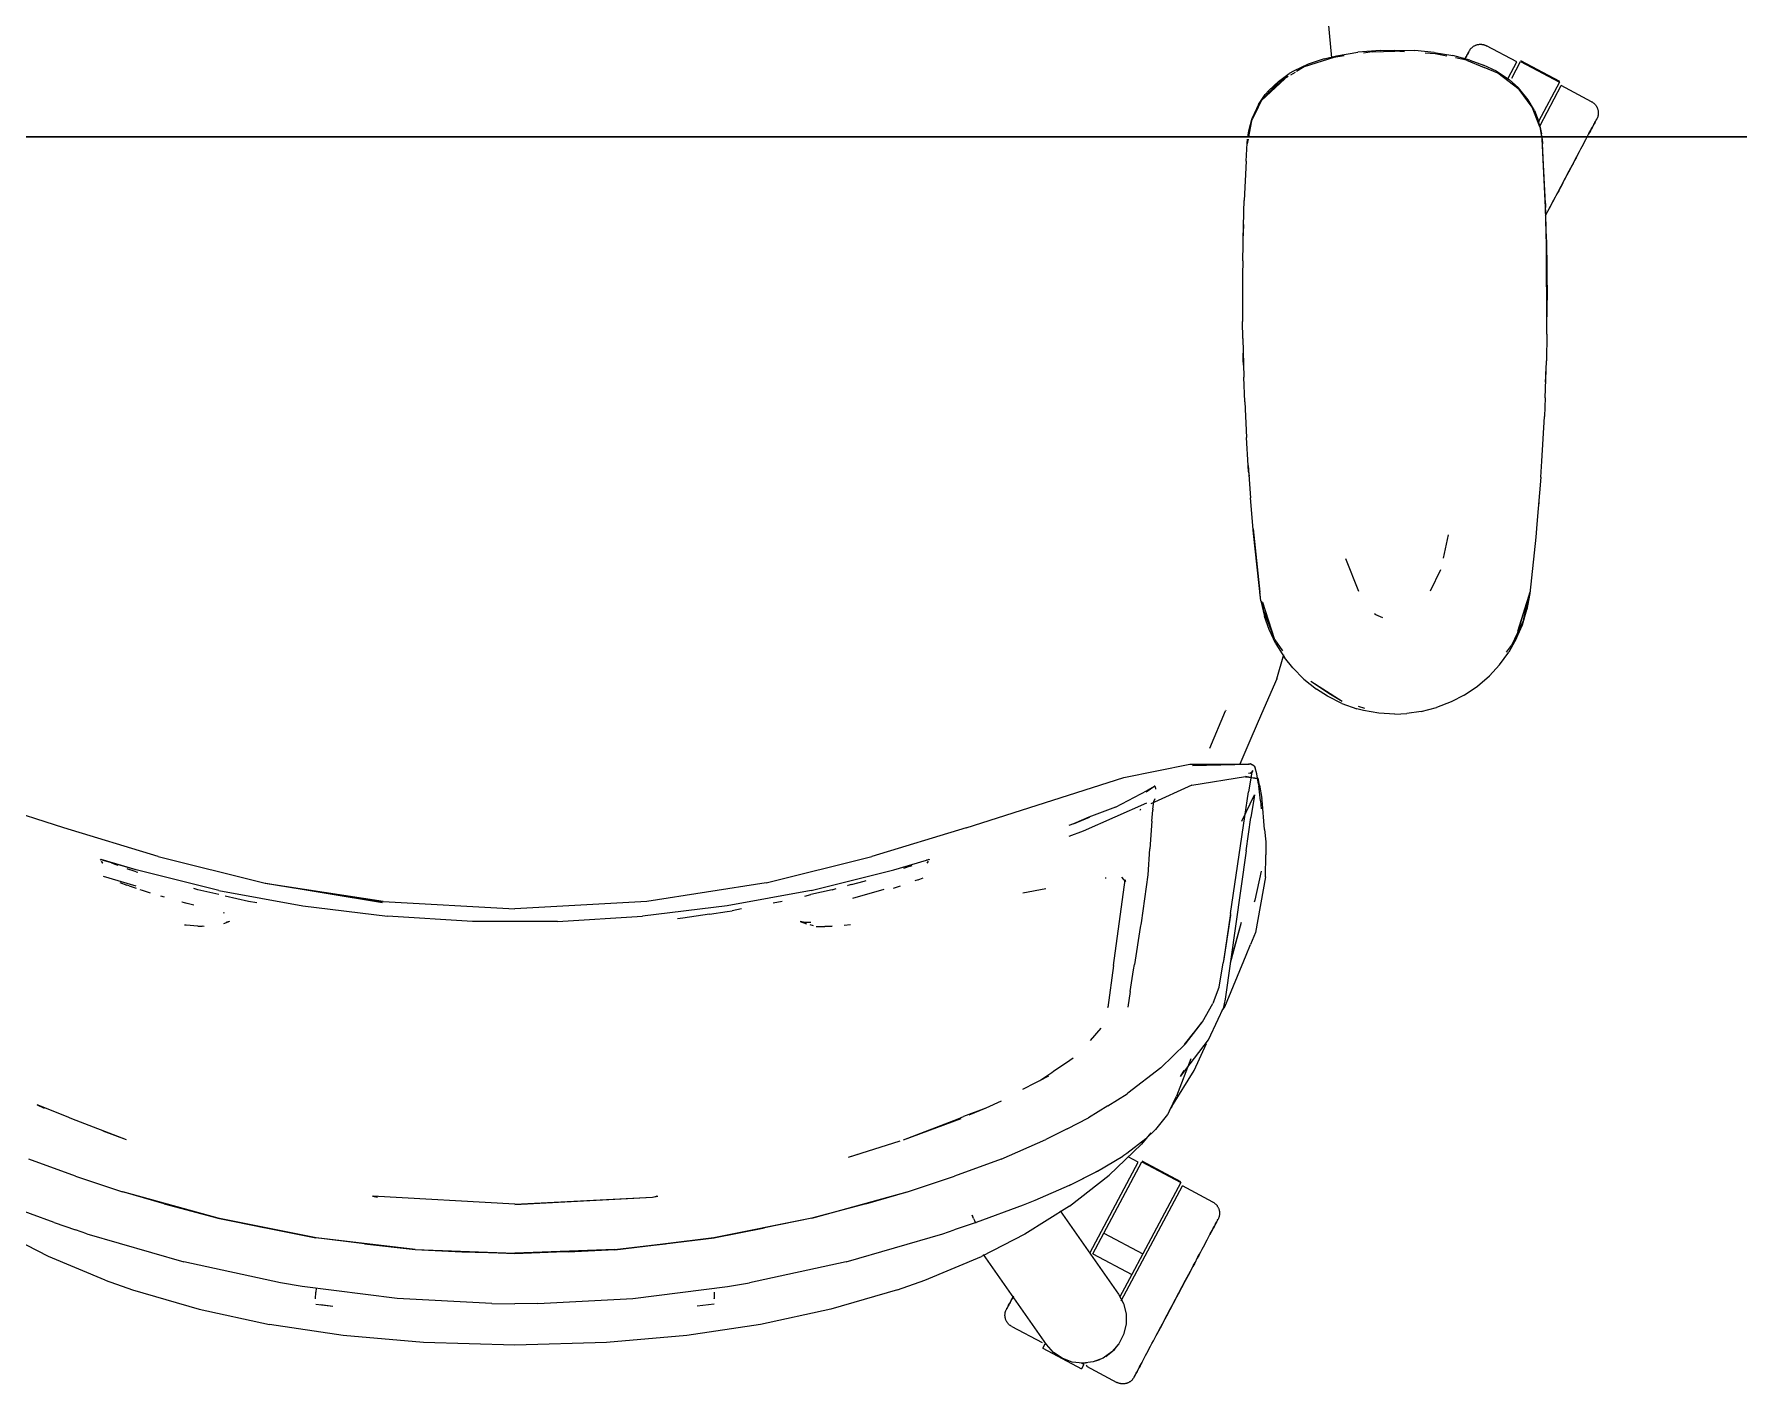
# Model space of a CAD drawing. Header units: millimetres. Extents: x 155927 to 317870, y -36033 to 97293.
# Drawn here: x 176724 to 177266, y 19791 to 20220 of the extents above; entities that cross this region are included whole.
import ezdxf

# ---------------------------------------------------------------- set-up
doc = ezdxf.new("R2010")
doc.units = ezdxf.units.MM
doc.header["$MEASUREMENT"] = 0
doc.layers.add('G-IMPT', color=8, linetype='CONTINUOUS', lineweight=9)
doc.layers.add('I-FURN', color=8, linetype='CONTINUOUS', lineweight=9)

msp = doc.modelspace()

# ---------------------------------------------------------------- linework, layer by layer
at = {"layer": 'G-IMPT'}
for p, q in [((177136.92, 20212.72), (177135.47, 20228.6)), ((177137.54, 20212.85), (177128.14, 20209.82)), ((177134.45, 20212.43), (177129.36, 20210.69)), ((177134.45, 20212.43), (177138.38, 20213.4)), ((177140.83, 20213.32), (177137.54, 20212.85)), ((177138.38, 20213.4), (177145.14, 20214.52)), ((177152.45, 20215.1), (177145.14, 20214.52)), ((177149.8, 20214.58), (177147.01, 20214.19)), ((177149.8, 20214.58), (177156.96, 20214.81)), ((177152.45, 20215.1), (177156.96, 20215.19)), ((177156.96, 20215.19), (177163.3, 20215.01)), ((177160.07, 20214.62), (177156.96, 20214.81)), ((177169.45, 20214.44), (177163.3, 20215.01)), ((177169.79, 20214.03), (177166.58, 20214.22)), ((177169.45, 20214.44), (177175.38, 20213.44)), ((177173.54, 20213.26), (177169.79, 20214.03)), ((177180.86, 20212.01), (177175.38, 20213.44)), ((177179.75, 20211.99), (177176.28, 20212.69)), ((177180.86, 20212.01), (177185.2, 20210.43)), ((177123, 20206.75), (177119.84, 20204.86)), ((177119.9, 20205.23), (177123.35, 20207.68)), ((177124.73, 20208.48), (177123.35, 20207.68)), ((177125.22, 20208.08), (177123.78, 20207.22)), ((177129.36, 20210.69), (177124.73, 20208.48)), ((177128.14, 20209.82), (177125.69, 20208.36)), ((177179.75, 20211.99), (177185.37, 20209.66)), ((177189.27, 20208.44), (177185.2, 20210.43)), ((177189.77, 20207.82), (177185.37, 20209.66)), ((177189.27, 20208.44), (177193.32, 20205.79)), ((177196.55, 20202.6), (177189.77, 20207.82)), ((177121.93, 20206.06), (177114.54, 20199.15)), ((177119.84, 20204.86), (177114.54, 20199.15)), ((177114.54, 20199.15), (177116.77, 20201.56)), ((177116.85, 20202.37), (177115.72, 20201.04)), ((177120.31, 20204.64), (177116.77, 20201.56)), ((177116.85, 20202.37), (177119.9, 20205.23)), ((177121.93, 20206.06), (177120.46, 20204.78)), ((177193.32, 20205.79), (177196.36, 20203.12)), ((177199.43, 20199.38), (177196.36, 20203.12)), ((177200.72, 20196.98), (177196.55, 20202.6)), ((177113.43, 20196.92), (177111.33, 20192.66)), ((177113.52, 20197.82), (177111.53, 20193.5)), ((177113.43, 20196.92), (177114.54, 20199.15)), ((177113.52, 20197.82), (177115.72, 20201.04)), ((177201.39, 20195.95), (177199.43, 20199.38)), ((177203.13, 20190.78), (177200.72, 20196.98)), ((177201.39, 20195.95), (177202.79, 20192.3)), ((177111.33, 20192.66), (177110.39, 20187.61)), ((177110.46, 20189.54), (177111.53, 20193.5)), ((177203.15, 20190.96), (177202.79, 20192.3)), ((177203.13, 20190.78), (177203.61, 20187.61)), ((177203.15, 20190.96), (177203.6, 20188.56)), ((177109.68, 20179.87), (177109.96, 20185.54)), ((177110.24, 20186.79), (177109.96, 20185.31)), ((177109.96, 20185.54), (177110.12, 20186.79)), ((177110.22, 20187.61), (177110.46, 20189.54)), ((177203.85, 20186.92), (177203.6, 20188.56)), ((177204.9, 20166.34), (177203.85, 20186.92)), ((177204.94, 20165.13), (177203.85, 20186.92)), ((177203.85, 20186.92), (177203.96, 20185.31)), ((177204.94, 20165.13), (177203.96, 20185.31)), ((177109.68, 20179.87), (177109.06, 20167.31)), ((177108.56, 20148.1), (177108.94, 20163.77)), ((177108.94, 20163.77), (177109.06, 20167.31)), ((177205.4, 20144.95), (177204.9, 20166.34)), ((177205.24, 20154.78), (177204.9, 20166.34)), ((177204.9, 20166.34), (177204.94, 20165.13)), ((177205.4, 20144.95), (177204.94, 20165.13)), ((177108.85, 20159.72), (177108.74, 20157.04)), ((177108.74, 20154.82), (177108.74, 20157.04)), ((177205.36, 20124.76), (177205.24, 20154.78)), ((177205.4, 20144.95), (177205.24, 20154.78)), ((177205.24, 20154.78), (177205.44, 20135.56)), ((177108.56, 20148.1), (177108.51, 20143.59)), ((177205.38, 20146.98), (177205.3, 20149.19)), ((177205.36, 20144.95), (177205.38, 20146.98)), ((177108.51, 20143.59), (177108.52, 20128.87)), ((177205.36, 20124.76), (177205.4, 20144.95)), ((177205.36, 20124.76), (177205.44, 20135.56)), ((177108.59, 20123.4), (177108.52, 20128.87)), ((177108.59, 20123.4), (177108.88, 20111.09)), ((177205.36, 20124.76), (177205.19, 20116.34)), ((177108.72, 20116.62), (177108.73, 20118.7)), ((177108.8, 20114.97), (177108.72, 20116.62)), ((177204.8, 20104.58), (177205.19, 20116.34)), ((177109.18, 20103.22), (177108.88, 20111.09)), ((177204.94, 20109.47), (177205.05, 20111.4)), ((177205.05, 20111.4), (177205.07, 20112.9)), ((177204.8, 20104.58), (177204.55, 20098.56)), ((177109.18, 20103.22), (177109.72, 20091.91)), ((177203.74, 20084.42), (177204.55, 20098.56)), ((177110.28, 20083.04), (177109.72, 20091.91)), ((177110.28, 20083.04), (177111.01, 20072.75)), ((177110.41, 20081), (177110.32, 20082.9)), ((177203.41, 20079.33), (177203.74, 20084.42)), ((177110.41, 20081), (177110.55, 20079.58)), ((177203.41, 20079.33), (177202.16, 20064.28)), ((177111.99, 20061.35), (177111.01, 20072.75)), ((177202.76, 20071.15), (177202.59, 20069.47)), ((177114.34, 20039.92), (177111.89, 20062.87)), ((177111.89, 20062.87), (177114.01, 20042.73)), ((177114.34, 20039.92), (177111.99, 20061.35)), ((177173.94, 20060.94), (177172.37, 20053.5)), ((177201.82, 20060.15), (177199.91, 20042.22)), ((177202.16, 20064.28), (177201.82, 20060.15)), ((177141.24, 20053.44), (177145.39, 20043.01)), ((177168.34, 20043.1), (177171.61, 20049.89)), ((177114.34, 20039.92), (177114.01, 20042.73)), ((177114.34, 20039.92), (177115.5, 20034.95)), ((177114.56, 20039.84), (177115.14, 20036.79)), ((177118.74, 20027.56), (177114.93, 20039.42)), ((177117.84, 20030.27), (177114.93, 20039.42)), ((177199.91, 20042.73), (177196.08, 20030.27)), ((177196.08, 20030.27), (177199, 20039.42)), ((177197.87, 20033.76), (177199.78, 20042.17)), ((177199.91, 20042.73), (177199, 20039.42)), ((177199.91, 20042.22), (177199.02, 20037.18)), ((177115.14, 20036.79), (177118.34, 20028.6)), ((177116.95, 20030.82), (177115.5, 20034.95)), ((177150.91, 20035.49), (177150.46, 20035.78)), ((177153.14, 20034.47), (177150.91, 20035.49)), ((177197.87, 20033.76), (177194.13, 20025.7)), ((177197.55, 20032.31), (177199.02, 20037.18)), ((177119.14, 20026.24), (177116.95, 20030.82)), ((177118.74, 20027.56), (177117.84, 20030.27)), ((177118.74, 20027.56), (177121.17, 20023.99)), ((177195.74, 20028.08), (177193.23, 20023.63)), ((177195.74, 20028.08), (177197.55, 20032.31)), ((177119.14, 20026.24), (177121.87, 20021.92)), ((177119.43, 20015.08), (177121.68, 20022.9)), ((177190.23, 20019.55), (177193.23, 20023.63)), ((177192.54, 20023.59), (177194.13, 20025.7)), ((177124.49, 20018.61), (177121.87, 20021.92)), ((177128.04, 20015), (177124.49, 20018.61)), ((177190.23, 20019.55), (177187.07, 20016.11)), ((177119.43, 20015.08), (177114.57, 20003.96)), ((177128.04, 20015), (177132.01, 20011.81)), ((177140.17, 20007.95), (177130.22, 20014.28)), ((177136.49, 20010.11), (177130.22, 20014.28)), ((177135.56, 20009.55), (177132.01, 20011.81)), ((177179.06, 20009.96), (177183.23, 20012.79)), ((177183.23, 20012.79), (177187.07, 20016.11)), ((177140.07, 20007.31), (177135.56, 20009.55)), ((177140.17, 20007.95), (177136.49, 20010.11)), ((177140.07, 20007.31), (177144.84, 20005.6)), ((177145.28, 20006.4), (177147.31, 20005.78)), ((177165.32, 20004.68), (177170.19, 20005.94)), ((177174.9, 20007.77), (177170.19, 20005.94)), ((177179.06, 20009.96), (177174.9, 20007.77)), ((177098.12, 19993.06), (177103.04, 20004.92)), ((177103.14, 20005.18), (177103.04, 20004.92)), ((177114.57, 20003.96), (177111.15, 19996.12)), ((177146.97, 20005.03), (177144.84, 20005.6)), ((177151.92, 20004.15), (177146.97, 20005.03)), ((177156.96, 20003.86), (177151.92, 20004.15)), ((177156.96, 20003.86), (177160.81, 20004.03)), ((177165.32, 20004.68), (177160.81, 20004.03)), ((177111.15, 19996.12), (177107.58, 19987.95)), ((177070.73, 19983.72), (177091.68, 19987.92)), ((177091.68, 19987.92), (177110.55, 19987.96)), ((177092.57, 19987.48), (177111.02, 19988.06)), ((177092.57, 19987.48), (177110.55, 19987.96)), ((177111.13, 19988.09), (177110.27, 19987.9)), ((177110.27, 19987.9), (177110.38, 19987.92)), ((177110.55, 19987.96), (177110.38, 19987.92)), ((177111.48, 19985.46), (177110.38, 19979.19)), ((177110.94, 19985.11), (177110.44, 19985.03)), ((177111.02, 19988.06), (177110.55, 19987.96)), ((177110.94, 19985.11), (177111.48, 19985.43)), ((177111.13, 19988.09), (177111.71, 19987.7)), ((177111.31, 19984.84), (177111.87, 19985.93)), ((177111.31, 19984.84), (177111.48, 19985.46)), ((177111.48, 19985.43), (177111.87, 19985.93)), ((177112.2, 19987.32), (177111.71, 19987.7)), ((177112.2, 19987.32), (177112.52, 19986.78)), ((177113.07, 19984.92), (177112.52, 19986.78)), ((177113.61, 19981.64), (177113.07, 19984.92)), ((176733.37, 19967.73), (176683.13, 19983.72)), ((177020.49, 19967.73), (177070.73, 19983.72)), ((177068.01, 19974.3), (177078.12, 19979.58)), ((177080.58, 19980.93), (177077.87, 19979.09)), ((177080.58, 19980.93), (177078.12, 19979.58)), ((177092.38, 19981.29), (177079.26, 19975.32)), ((177080.58, 19980.93), (177080.41, 19980.96)), ((177080.71, 19980.9), (177080.58, 19980.93)), ((177080.85, 19980.21), (177080.71, 19980.9)), ((177080.87, 19980.05), (177080.85, 19980.21)), ((177092.38, 19981.29), (177109.43, 19984)), ((177109.26, 19971.34), (177110.38, 19979.19)), ((177113.01, 19983.32), (177109.43, 19984)), ((177113.01, 19983.32), (177109.47, 19983.94)), ((177109.47, 19983.94), (177113.42, 19983.55)), ((177113.87, 19981.23), (177113.42, 19983.55)), ((177113.61, 19981.64), (177113.68, 19981.03)), ((177114.2, 19976.34), (177113.68, 19981.03)), ((177113.87, 19981.23), (177114.68, 19976.98)), ((177057.91, 19966.75), (177078.06, 19975.67)), ((177068.01, 19974.3), (177059.54, 19971.04)), ((177075.89, 19973.29), (177076.17, 19973.73)), ((177079.66, 19969.87), (177079.92, 19973.28)), ((177079.96, 19973.65), (177079.92, 19973.28)), ((177079.96, 19973.65), (177080.24, 19976.11)), ((177080.24, 19976.11), (177080.27, 19976.17)), ((177080.54, 19976.95), (177080.27, 19976.17)), ((177108.28, 19969.79), (177112.28, 19978.22)), ((177112.14, 19977.35), (177111.31, 19972.33)), ((177112.28, 19978.22), (177112.14, 19977.35)), ((177114.2, 19976.34), (177114.41, 19973.75)), ((177114.72, 19976.51), (177114.68, 19976.98)), ((177115.52, 19967.19), (177114.72, 19976.51)), ((177054.64, 19969.02), (177053.23, 19968.47)), ((177054.64, 19969.02), (177059.75, 19971.05)), ((177059.54, 19971.04), (177054.64, 19969.02)), ((177059.75, 19971.05), (177056.21, 19969.65)), ((177079.66, 19969.87), (177079.03, 19961.03)), ((177104.71, 19940.46), (177109.26, 19971.34)), ((177109.65, 19960.37), (177111.09, 19971.03)), ((177111.31, 19972.33), (177111.09, 19971.03)), ((176763.34, 19958.55), (176733.37, 19967.73)), ((177020.49, 19967.73), (176990.51, 19958.55)), ((177053.32, 19965), (177057.91, 19966.75)), ((177115.52, 19967.19), (177115.86, 19963.23)), ((177115.86, 19963.23), (177115.86, 19959.06)), ((176745.17, 19957.59), (176744.93, 19957.46)), ((176756.39, 19954.32), (176745.17, 19957.59)), ((176745.71, 19956.5), (176745.32, 19957.11)), ((176756.39, 19954.32), (176745.57, 19957.44)), ((176745.86, 19957.38), (176745.57, 19957.44)), ((176756.39, 19954.32), (176745.86, 19957.38)), ((176763.34, 19958.55), (176797.03, 19950.24)), ((176956.83, 19950.24), (176990.51, 19958.55)), ((176997.46, 19954.32), (177007.89, 19957.39)), ((177008.16, 19957.46), (177007.89, 19957.39)), ((177008.15, 19956.5), (177008.53, 19957.11)), ((177008.46, 19957.53), (177008.16, 19957.46)), ((177008.68, 19957.59), (177008.46, 19957.53)), ((177008.92, 19957.5), (177008.68, 19957.59)), ((177078.41, 19952.78), (177079.03, 19961.03)), ((177109.65, 19960.37), (177102.98, 19913.15)), ((177115.84, 19952.09), (177115.86, 19959.06)), ((176745.71, 19956.5), (176745.56, 19956.71)), ((176756.4, 19949.13), (176745.97, 19952.16)), ((176749.64, 19956.05), (176748.57, 19956.45)), ((176750.61, 19955.7), (176749.64, 19956.05)), ((176753.36, 19954.71), (176754.17, 19954.43)), ((176756.39, 19953.69), (176754.17, 19954.43)), ((176782.71, 19947.77), (176756.39, 19954.32)), ((176756.39, 19953.69), (176756.85, 19953.54)), ((176971.15, 19947.77), (176997.46, 19954.32)), ((177002.66, 19955.48), (177000.56, 19954.74)), ((177002.66, 19955.48), (177003.32, 19955.72)), ((177005.22, 19951.19), (177006.87, 19951.81)), ((177008.15, 19956.5), (177008.29, 19956.71)), ((177065.07, 19951.69), (177064.73, 19951.65)), ((177070.02, 19952.04), (177071.26, 19950.48)), ((177078.4, 19952.7), (177076.19, 19937.49)), ((177078.4, 19952.7), (177078.41, 19952.78)), ((177114.43, 19953.96), (177112.38, 19944.65)), ((177115.84, 19952.09), (177112.6, 19934.4)), ((176751.21, 19950.25), (176753.38, 19949.49)), ((176754.09, 19949.24), (176753.38, 19949.49)), ((176754.09, 19949.24), (176756.4, 19948.47)), ((176757.53, 19948.09), (176758.31, 19947.84)), ((176758.31, 19947.84), (176760.81, 19947.05)), ((176775.97, 19948.01), (176774.69, 19948.35)), ((176782.72, 19946.45), (176775.97, 19948.01)), ((176782.71, 19947.77), (176809.38, 19942.84)), ((176797.03, 19950.24), (176834.77, 19943.98)), ((176834.94, 19944.24), (176797.4, 19949.97)), ((176834.77, 19943.98), (176797.4, 19949.97)), ((176956.83, 19950.24), (176918.91, 19944.24)), ((176971.15, 19947.77), (176944.48, 19942.84)), ((176969.15, 19946), (176971.13, 19946.45)), ((176977.88, 19948.01), (176971.13, 19946.45)), ((176977.88, 19948.01), (176979.18, 19948.34)), ((176982.9, 19949.31), (176982.72, 19949.26)), ((176984.04, 19949.62), (176982.9, 19949.31)), ((176984.04, 19949.62), (176988.04, 19950.74)), ((176994.36, 19948.04), (176984.36, 19945.24)), ((176988.04, 19950.74), (176988.72, 19950.95)), ((176997.45, 19948.48), (176999.67, 19949.21)), ((177005.22, 19951.19), (177004.2, 19950.82)), ((177038.6, 19947.01), (177045.85, 19948.42)), ((177067.4, 19923.86), (177071.14, 19951.19)), ((177071.14, 19951.19), (177071.18, 19950.93)), ((177071.23, 19950.69), (177071.18, 19950.93)), ((176764.1, 19946.06), (176765.22, 19945.73)), ((176770.89, 19944.15), (176774.75, 19943.16)), ((176770.89, 19944.15), (176772.42, 19943.76)), ((176792.12, 19944.29), (176784.7, 19946)), ((176794.75, 19943.82), (176792.12, 19944.29)), ((176809.38, 19942.84), (176836.3, 19939.54)), ((176834.94, 19944.24), (176876.93, 19941.88)), ((176918.91, 19944.24), (176876.93, 19941.88)), ((176944.48, 19942.84), (176917.56, 19939.54)), ((176938.85, 19940.22), (176944.47, 19941.07)), ((176944.47, 19941.07), (176946.1, 19941.32)), ((176949, 19941.87), (176946.1, 19941.32)), ((176959.11, 19943.8), (176961.92, 19944.34)), ((177112.38, 19944.65), (177112.23, 19944.07)), ((176772.24, 19936.73), (176771.76, 19936.76)), ((176775.95, 19936.46), (176772.24, 19936.73)), ((176775.95, 19936.46), (176777.32, 19936.36)), ((176778.02, 19936.35), (176777.32, 19936.36)), ((176784.51, 19940.56), (176784.1, 19940.69)), ((176786.11, 19937.89), (176784.17, 19937.2)), ((176786.11, 19937.89), (176785.07, 19937.67)), ((176863.37, 19937.89), (176836.3, 19939.54)), ((176890.49, 19937.89), (176863.37, 19937.89)), ((176890.49, 19937.89), (176917.56, 19939.54)), ((176930.32, 19938.93), (176928.67, 19938.74)), ((176938.85, 19940.22), (176930.32, 19938.93)), ((176968.79, 19937.67), (176967.74, 19937.89)), ((176967.74, 19937.89), (176969.69, 19937.2)), ((176968.79, 19937.67), (176971.09, 19937.64)), ((176970.8, 19936.89), (176971.84, 19936.6)), ((176970.95, 19937.63), (176971.09, 19937.64)), ((176972.8, 19936.35), (176977.85, 19936.44)), ((176972.8, 19936.35), (176975.58, 19936.35)), ((176977.85, 19936.44), (176975.58, 19936.35)), ((176981.65, 19936.75), (176983.74, 19936.96)), ((177075.95, 19935.94), (177074.08, 19924.16)), ((177076.19, 19937.49), (177075.95, 19935.94)), ((177104.61, 19939.86), (177102.32, 19924.69)), ((177104.71, 19940.46), (177102.38, 19925.27)), ((177104.61, 19939.86), (177102.38, 19925.27)), ((177108.1, 19937.58), (177104.6, 19924.63)), ((177108.1, 19937.58), (177104.75, 19925.69)), ((177109.61, 19927.17), (177111, 19930.54)), ((177112.6, 19934.4), (177111, 19930.54)), ((177101.02, 19917.02), (177102.32, 19924.69)), ((177102.82, 19910.72), (177109.61, 19927.17)), ((177067.4, 19923.86), (177065.62, 19910.5)), ((177072.76, 19915.67), (177073.82, 19922.5)), ((177073.82, 19922.5), (177074.08, 19924.16)), ((177072.76, 19915.67), (177072.01, 19910.59)), ((177099.26, 19912.23), (177101.02, 19917.02)), ((177065.62, 19910.5), (177065.77, 19910.97)), ((177095.76, 19905.98), (177099.05, 19911.81)), ((177099.26, 19912.23), (177099.05, 19911.81)), ((177100.76, 19906.8), (177102.33, 19910.16)), ((177102.05, 19909.55), (177102.82, 19910.72)), ((177102.98, 19913.15), (177102.33, 19910.16)), ((177060.12, 19900), (177063.46, 19903.91)), ((177095.43, 19905.75), (177090.04, 19898.8)), ((177090.34, 19899.01), (177095.76, 19905.98)), ((177095.43, 19905.75), (177092.84, 19902.37)), ((177097.7, 19900.22), (177100.76, 19906.8)), ((177090.34, 19899.01), (177082.44, 19891.28)), ((177088.78, 19888.57), (177097.7, 19900.22)), ((177090.04, 19898.8), (177092.84, 19902.37)), ((177093.08, 19890.46), (177097.06, 19899.09)), ((177048.36, 19890.23), (177053.49, 19893.73)), ((177053.49, 19893.73), (177054.59, 19894.48)), ((177092.02, 19894.23), (177087.51, 19882.32)), ((177038.59, 19884.55), (177046.79, 19888.79)), ((177044.02, 19887.28), (177047.78, 19889.84)), ((177044.02, 19887.28), (177046.79, 19888.79)), ((177047.78, 19889.84), (177048.36, 19890.23)), ((177082.44, 19891.28), (177072.01, 19883.25)), ((177085.95, 19879.01), (177093.08, 19890.46)), ((177088.78, 19888.57), (177089.9, 19890.52)), ((177065.65, 19879.2), (177071.75, 19883.09)), ((177072.01, 19883.25), (177071.75, 19883.09)), ((177086.43, 19880.09), (177087.51, 19882.32)), ((176734.14, 19875.81), (176724.81, 19879.53)), ((176724.81, 19879.53), (176727.05, 19878.53)), ((176735.86, 19875.14), (176734.14, 19875.81)), ((177017.99, 19875.14), (177019.72, 19875.81)), ((177026.8, 19878.53), (177019.72, 19875.81)), ((177026.8, 19878.53), (177021.35, 19876.22)), ((177031.65, 19880.73), (177026.8, 19878.53)), ((177065.65, 19879.2), (177059.42, 19875.44)), ((177084.65, 19876.52), (177080.78, 19871.66)), ((177085.26, 19877.66), (177084.65, 19876.52)), ((177085.26, 19877.66), (177086.43, 19880.09)), ((177085.95, 19879.01), (177085.45, 19878.25)), ((176753.31, 19868.43), (176735.86, 19875.14)), ((176753.31, 19868.43), (176745.88, 19871.15)), ((177000.54, 19868.43), (177018.95, 19875.25)), ((177000.54, 19868.43), (177017.99, 19875.14)), ((177052.63, 19871.87), (177045.9, 19868.48)), ((177052.63, 19871.87), (177059.42, 19875.44)), ((177079.26, 19870.67), (177076.34, 19867.09)), ((177077.76, 19868.76), (177080.78, 19871.66)), ((176983.07, 19862.9), (176999.56, 19868.15)), ((177031.68, 19862.3), (177045.9, 19868.48)), ((177076.34, 19867.09), (177066.05, 19857.13)), ((177077.76, 19868.76), (177071.63, 19864.05)), ((176737.05, 19856.84), (176722.18, 19862.3)), ((176983.07, 19862.9), (176986.51, 19863.98)), ((177031.68, 19862.3), (177016.8, 19856.84)), ((177062.34, 19858.45), (177070.34, 19863.18)), ((177071.63, 19864.05), (177070.34, 19863.18)), ((176737.05, 19856.84), (176751.97, 19851.83)), ((177001.88, 19851.83), (177016.8, 19856.84)), ((177053.29, 19853.92), (177042.33, 19849.15)), ((177053.29, 19853.92), (177062.34, 19858.45)), ((177053.29, 19853.92), (177061.74, 19858.14)), ((177053.73, 19854.14), (177053.29, 19853.92)), ((177053.44, 19847.33), (177066.05, 19857.13)), ((177053.73, 19854.14), (177062.34, 19858.45)), ((177062.34, 19858.45), (177061.74, 19858.14)), ((176782.47, 19843.45), (176751.97, 19851.83)), ((176765.22, 19848.1), (176752.06, 19851.88)), ((176782.47, 19843.45), (176752.06, 19851.88)), ((176876.93, 19847.95), (176831.59, 19850.45)), ((176831.59, 19850.45), (176833.2, 19850.22)), ((176831.65, 19850.49), (176831.89, 19850.45)), ((176833.2, 19850.22), (176831.89, 19850.45)), ((176876.93, 19847.89), (176920.65, 19850.22)), ((176876.93, 19847.95), (176920.65, 19850.22)), ((176920.65, 19850.22), (176922.43, 19850.48)), ((176920.65, 19850.22), (176921.96, 19850.45)), ((176922.2, 19850.49), (176921.96, 19850.45)), ((176971.38, 19843.45), (177001.79, 19851.88)), ((176971.38, 19843.45), (177001.88, 19851.83)), ((176988.63, 19848.1), (177001.79, 19851.88)), ((177042.33, 19849.15), (177038.65, 19847.67)), ((176730.28, 19842.07), (176715.2, 19847.67)), ((176765.22, 19848.1), (176782.47, 19843.45)), ((176813.6, 19837.28), (176782.35, 19843.49)), ((176782.35, 19843.49), (176813.52, 19837.28)), ((176782.47, 19843.45), (176797.49, 19840.37)), ((176971.38, 19843.45), (176940.26, 19837.28)), ((176971.38, 19843.45), (176940.34, 19837.28)), ((176971.38, 19843.45), (176956.36, 19840.37)), ((176988.63, 19848.1), (176971.38, 19843.45)), ((177022.9, 19843.37), (177022.48, 19844.42)), ((177022.48, 19844.42), (177022.7, 19843.83)), ((177022.9, 19843.37), (177022.7, 19843.83)), ((177022.9, 19843.37), (177023.18, 19842.72)), ((177022.9, 19843.37), (177023.29, 19842.54)), ((177038.65, 19847.67), (177023.69, 19842.1)), ((177053.44, 19847.33), (177039.15, 19838.35)), ((176728.48, 19831.26), (176714.7, 19838.35)), ((176730.28, 19842.07), (176737.1, 19839.73)), ((176740.7, 19838.54), (176737.1, 19839.73)), ((176740.7, 19838.54), (176771.53, 19829.59)), ((176813.6, 19837.28), (176797.49, 19840.37)), ((176940.26, 19837.28), (176956.36, 19840.37)), ((176982.32, 19829.59), (177013.15, 19838.54)), ((177013.15, 19838.54), (177016.76, 19839.73)), ((177023.69, 19842.14), (177016.76, 19839.73)), ((177023.18, 19842.72), (177023.29, 19842.54)), ((177023.56, 19842.13), (177023.29, 19842.54)), ((177023.29, 19842.54), (177023.51, 19842.15)), ((177023.56, 19842.13), (177023.51, 19842.15)), ((177023.56, 19842.13), (177023.69, 19842.14)), ((177023.69, 19842.1), (177023.56, 19842.13)), ((177039.15, 19838.35), (177025.37, 19831.26)), ((176845.11, 19833.45), (176813.52, 19837.28)), ((176829.07, 19835.33), (176813.6, 19837.28)), ((176845.15, 19833.49), (176813.6, 19837.28)), ((176829.07, 19835.33), (176845.15, 19833.49)), ((176876.93, 19832.12), (176845.11, 19833.45)), ((176845.15, 19833.49), (176860.04, 19832.82)), ((176845.15, 19833.49), (176876.93, 19832.35)), ((176860.04, 19832.82), (176876.93, 19832.35)), ((176908.7, 19833.49), (176876.93, 19832.35)), ((176908.74, 19833.45), (176876.93, 19832.12)), ((176893.81, 19832.82), (176876.93, 19832.35)), ((176893.81, 19832.82), (176908.7, 19833.49)), ((176908.7, 19833.49), (176940.26, 19837.28)), ((176908.7, 19833.49), (176924.78, 19835.33)), ((176908.74, 19833.45), (176940.34, 19837.28)), ((176940.26, 19837.28), (176924.78, 19835.33)), ((176746.45, 19823.74), (176728.48, 19831.26)), ((176802.32, 19822.93), (176771.53, 19829.59)), ((176982.32, 19829.59), (176951.53, 19822.93)), ((177007.4, 19823.74), (177025.37, 19831.26)), ((176746.45, 19823.74), (176755.19, 19820.67)), ((176809.24, 19821.74), (176802.32, 19822.93)), ((176839.41, 19817.93), (176809.24, 19821.74)), ((176914.44, 19817.93), (176944.61, 19821.74)), ((176944.61, 19821.74), (176951.53, 19822.93)), ((176998.66, 19820.67), (177007.4, 19823.74)), ((176755.19, 19820.67), (176776.43, 19814.5)), ((176813.48, 19817.85), (176813.56, 19819.95)), ((176813.48, 19817.85), (176813.48, 19817.96)), ((176813.51, 19816.09), (176818.93, 19815.44)), ((176813.6, 19821.19), (176813.56, 19819.95)), ((176815.16, 19816.01), (176818.93, 19815.44)), ((176869.61, 19816.31), (176839.41, 19817.93)), ((176869.61, 19816.31), (176876.93, 19816.22)), ((176884.24, 19816.31), (176876.93, 19816.22)), ((176884.24, 19816.31), (176914.44, 19817.93)), ((176940.34, 19816.09), (176934.93, 19815.44)), ((176940.3, 19819.95), (176940.37, 19817.85)), ((176940.37, 19817.85), (176940.37, 19817.96)), ((176998.66, 19820.67), (176977.42, 19814.5)), ((176776.43, 19814.5), (176798.8, 19809.68)), ((176977.42, 19814.5), (176955.06, 19809.68)), ((176822.21, 19806.19), (176798.8, 19809.68)), ((176847.79, 19803.93), (176822.21, 19806.19)), ((176931.64, 19806.19), (176906.07, 19803.93)), ((176955.06, 19809.68), (176931.64, 19806.19)), ((176876.93, 19803.08), (176847.79, 19803.93)), ((176906.07, 19803.93), (176876.93, 19803.08))]:
    msp.add_line(p, q, dxfattribs=at)
at = {"layer": 'I-FURN'}
for p, q in [((177179.25, 20212.26), (177179.47, 20212.69)), ((177179.59, 20212.91), (177179.37, 20212.5)), ((177179.47, 20212.69), (177179.68, 20213.08)), ((177179.79, 20213.28), (177179.59, 20212.91)), ((177179.68, 20213.08), (177179.87, 20213.44)), ((177179.97, 20213.62), (177179.79, 20213.28)), ((177179.87, 20213.44), (177180.04, 20213.76)), ((177180.12, 20213.91), (177179.97, 20213.62)), ((177180.04, 20213.76), (177180.19, 20214.04)), ((177180.26, 20214.17), (177180.12, 20213.91)), ((177180.19, 20214.04), (177180.32, 20214.28)), ((177180.38, 20214.39), (177180.26, 20214.17)), ((177180.32, 20214.28), (177180.42, 20214.48)), ((177180.47, 20214.57), (177180.38, 20214.39)), ((177180.42, 20214.48), (177180.51, 20214.64)), ((177180.55, 20214.71), (177180.47, 20214.57)), ((177180.51, 20214.64), (177180.58, 20214.76)), ((177180.6, 20214.81), (177180.55, 20214.71)), ((177180.58, 20214.76), (177180.62, 20214.84)), ((177180.63, 20214.87), (177180.6, 20214.81)), ((177180.62, 20214.84), (177180.64, 20214.89)), ((177180.64, 20214.89), (177180.63, 20214.87)), ((177180.64, 20214.89), (177180.72, 20215.03)), ((177180.64, 20214.89), (177180.64, 20214.89)), ((177180.72, 20215.03), (177180.81, 20215.17)), ((177180.81, 20215.17), (177180.9, 20215.3)), ((177180.9, 20215.3), (177180.99, 20215.43)), ((177180.99, 20215.43), (177181.09, 20215.56)), ((177181.09, 20215.56), (177181.2, 20215.68)), ((177181.2, 20215.68), (177181.31, 20215.8)), ((177181.31, 20215.8), (177181.42, 20215.92)), ((177181.42, 20215.92), (177181.54, 20216.02)), ((177181.54, 20216.02), (177181.66, 20216.13)), ((177181.66, 20216.13), (177181.79, 20216.23)), ((177181.79, 20216.23), (177181.92, 20216.32)), ((177181.92, 20216.32), (177182.05, 20216.41)), ((177182.05, 20216.41), (177182.19, 20216.49)), ((177182.19, 20216.49), (177182.33, 20216.57)), ((177182.33, 20216.57), (177182.48, 20216.64)), ((177182.48, 20216.64), (177182.63, 20216.71)), ((177182.63, 20216.71), (177182.77, 20216.77)), ((177182.77, 20216.77), (177182.93, 20216.82)), ((177182.93, 20216.82), (177183.08, 20216.87)), ((177183.08, 20216.87), (177183.24, 20216.91)), ((177183.24, 20216.91), (177183.39, 20216.95)), ((177183.39, 20216.95), (177183.55, 20216.98)), ((177183.55, 20216.98), (177183.71, 20217)), ((177183.71, 20217), (177183.87, 20217.02)), ((177183.87, 20217.02), (177184.03, 20217.03)), ((177184.03, 20217.03), (177184.19, 20217.03)), ((177184.19, 20217.03), (177184.36, 20217.03)), ((177184.36, 20217.03), (177184.52, 20217.02)), ((177184.52, 20217.02), (177184.68, 20217)), ((177184.68, 20217), (177184.84, 20216.98)), ((177184.84, 20216.98), (177184.99, 20216.95)), ((177184.99, 20216.95), (177185.15, 20216.92)), ((177185.15, 20216.92), (177185.31, 20216.88)), ((177185.31, 20216.88), (177185.46, 20216.83)), ((177185.46, 20216.83), (177185.61, 20216.77)), ((177185.61, 20216.77), (177185.76, 20216.72)), ((177185.76, 20216.72), (177185.91, 20216.65)), ((177185.91, 20216.65), (177186.06, 20216.58)), ((177186.06, 20216.58), (177186.09, 20216.56)), ((177195.78, 20211.41), (177186.09, 20216.56)), ((177193.02, 20206.22), (177195.78, 20211.41)), ((177194.2, 20206.3), (177197.01, 20211.59)), ((177197.01, 20211.59), (177209.37, 20205.02)), ((177209.46, 20205.19), (177197.1, 20211.76)), ((177209.37, 20205.02), (177202.72, 20192.51)), ((177203.17, 20191.23), (177209.91, 20203.9)), ((177219.59, 20198.75), (177209.91, 20203.9)), ((177219.59, 20198.75), (177219.73, 20198.67)), ((177219.73, 20198.67), (177219.87, 20198.58)), ((177219.87, 20198.58), (177220.01, 20198.49)), ((177220.01, 20198.49), (177220.14, 20198.4)), ((177220.14, 20198.4), (177220.26, 20198.3)), ((177220.26, 20198.3), (177220.38, 20198.2)), ((177220.38, 20198.2), (177220.5, 20198.09)), ((177220.5, 20198.09), (177220.62, 20197.97)), ((177220.62, 20197.97), (177220.73, 20197.85)), ((177220.73, 20197.85), (177220.83, 20197.73)), ((177220.83, 20197.73), (177220.93, 20197.6)), ((177220.93, 20197.6), (177221.02, 20197.47)), ((177221.02, 20197.47), (177221.11, 20197.34)), ((177221.11, 20197.34), (177221.19, 20197.2)), ((177221.19, 20197.2), (177221.27, 20197.06)), ((177221.27, 20197.06), (177221.34, 20196.91)), ((177221.34, 20196.91), (177221.41, 20196.77)), ((177221.41, 20196.77), (177221.47, 20196.62)), ((177221.47, 20196.62), (177221.52, 20196.46)), ((177221.52, 20196.46), (177221.57, 20196.31)), ((177221.57, 20196.31), (177221.61, 20196.15)), ((177221.61, 20196.15), (177221.65, 20196)), ((177221.65, 20196), (177221.68, 20195.84)), ((177221.68, 20195.84), (177221.7, 20195.68)), ((177219.75, 20190.46), (177219.49, 20189.97)), ((177219.61, 20190.2), (177219.86, 20190.67)), ((177219.99, 20190.9), (177219.75, 20190.46)), ((177219.86, 20190.67), (177220.09, 20191.1)), ((177220.2, 20191.31), (177219.99, 20190.9)), ((177220.09, 20191.1), (177220.3, 20191.49)), ((177220.4, 20191.69), (177220.2, 20191.31)), ((177220.3, 20191.49), (177220.49, 20191.84)), ((177220.58, 20192.02), (177220.4, 20191.69)), ((177220.49, 20191.84), (177220.66, 20192.16)), ((177220.74, 20192.32), (177220.58, 20192.02)), ((177220.66, 20192.16), (177220.8, 20192.44)), ((177220.88, 20192.58), (177220.74, 20192.32)), ((177220.8, 20192.44), (177220.93, 20192.68)), ((177220.99, 20192.8), (177220.88, 20192.58)), ((177220.93, 20192.68), (177221.04, 20192.88)), ((177221.09, 20192.98), (177220.99, 20192.8)), ((177221.04, 20192.88), (177221.13, 20193.04)), ((177221.16, 20193.12), (177221.09, 20192.98)), ((177221.13, 20193.04), (177221.19, 20193.17)), ((177221.22, 20193.22), (177221.16, 20193.12)), ((177221.19, 20193.17), (177221.23, 20193.25)), ((177221.25, 20193.28), (177221.22, 20193.22)), ((177221.23, 20193.25), (177221.26, 20193.29)), ((177221.26, 20193.3), (177221.25, 20193.28)), ((177221.28, 20193.33), (177221.26, 20193.3)), ((177221.26, 20193.29), (177221.26, 20193.3)), ((177221.35, 20193.48), (177221.28, 20193.33)), ((177221.42, 20193.63), (177221.35, 20193.48)), ((177221.48, 20193.78), (177221.42, 20193.63)), ((177221.53, 20193.93), (177221.48, 20193.78)), ((177221.58, 20194.08), (177221.53, 20193.93)), ((177221.62, 20194.24), (177221.58, 20194.08)), ((177221.65, 20194.4), (177221.62, 20194.24)), ((177221.68, 20194.55), (177221.65, 20194.4)), ((177221.7, 20194.71), (177221.68, 20194.55)), ((177221.7, 20195.68), (177221.72, 20195.52)), ((177221.72, 20194.87), (177221.7, 20194.71)), ((177221.72, 20195.52), (177221.73, 20195.36)), ((177221.73, 20195.04), (177221.72, 20194.87)), ((177221.73, 20195.36), (177221.73, 20195.2)), ((177221.73, 20195.2), (177221.73, 20195.04)), ((176161.96, 20187.61), (177561.96, 20187.61)), ((177561.96, 20187.61), (176161.96, 20187.61)), ((177216.6, 20184.53), (177217, 20185.28)), ((177217, 20185.28), (177217.38, 20186)), ((177217.38, 20186), (177217.75, 20186.7)), ((177217.75, 20186.7), (177218.1, 20187.36)), ((177218.1, 20187.36), (177218.44, 20187.99)), ((177218.44, 20187.99), (177218.76, 20188.59)), ((177218.93, 20188.91), (177218.61, 20188.32)), ((177218.76, 20188.59), (177219.06, 20189.16)), ((177219.22, 20189.46), (177218.93, 20188.91)), ((177219.06, 20189.16), (177219.35, 20189.7)), ((177219.49, 20189.97), (177219.22, 20189.46)), ((177219.35, 20189.7), (177219.61, 20190.2)), ((177213.46, 20178.62), (177213.94, 20179.53)), ((177214.19, 20180.01), (177213.72, 20179.11)), ((177213.94, 20179.53), (177214.41, 20180.41)), ((177214.66, 20180.88), (177214.19, 20180.01)), ((177214.41, 20180.41), (177214.87, 20181.28)), ((177215.12, 20181.74), (177214.66, 20180.88)), ((177214.87, 20181.28), (177215.32, 20182.13)), ((177215.56, 20182.58), (177215.12, 20181.74)), ((177215.32, 20182.13), (177215.76, 20182.95)), ((177215.76, 20182.95), (177216.19, 20183.75)), ((177216.19, 20183.75), (177216.6, 20184.53)), ((177211.21, 20174.4), (177210.69, 20173.42)), ((177210.93, 20173.87), (177211.45, 20174.84)), ((177211.73, 20175.37), (177211.21, 20174.4)), ((177211.45, 20174.84), (177211.96, 20175.81)), ((177212.23, 20176.32), (177211.73, 20175.37)), ((177211.96, 20175.81), (177212.47, 20176.76)), ((177212.74, 20177.27), (177212.23, 20176.32)), ((177212.47, 20176.76), (177212.97, 20177.7)), ((177213.23, 20178.2), (177212.74, 20177.27)), ((177212.97, 20177.7), (177213.46, 20178.62)), ((177213.72, 20179.11), (177213.23, 20178.2)), ((177207.75, 20167.89), (177208.28, 20168.89)), ((177208.57, 20169.44), (177208.04, 20168.43)), ((177208.28, 20168.89), (177208.82, 20169.9)), ((177209.11, 20170.44), (177208.57, 20169.44)), ((177208.82, 20169.9), (177209.35, 20170.9)), ((177209.64, 20171.44), (177209.11, 20170.44)), ((177209.35, 20170.9), (177209.88, 20171.9)), ((177210.17, 20172.43), (177209.64, 20171.44)), ((177209.88, 20171.9), (177210.41, 20172.89)), ((177210.69, 20173.42), (177210.17, 20172.43)), ((177210.41, 20172.89), (177210.93, 20173.87)), ((177205.38, 20163.43), (177204.86, 20162.45)), ((177205.1, 20162.9), (177205.62, 20163.89)), ((177205.91, 20164.42), (177205.38, 20163.43)), ((177205.62, 20163.89), (177206.15, 20164.88)), ((177206.44, 20165.42), (177205.91, 20164.42)), ((177206.15, 20164.88), (177206.68, 20165.88)), ((177206.97, 20166.42), (177206.44, 20165.42)), ((177206.68, 20165.88), (177207.22, 20166.88)), ((177207.5, 20167.43), (177206.97, 20166.42)), ((177207.22, 20166.88), (177207.75, 20167.89)), ((177208.04, 20168.43), (177207.5, 20167.43)), ((177059.96, 19832.58), (177075.22, 19861.28)), ((177064.38, 19838.75), (177076.45, 19861.46)), ((177075.22, 19861.28), (177072.07, 19862.96)), ((177076.45, 19861.46), (177088.81, 19854.89)), ((177088.9, 19855.06), (177076.54, 19861.63)), ((177088.81, 19854.89), (177076.74, 19832.18)), ((177069.88, 19817.16), (177089.35, 19853.77)), ((177099.03, 19848.62), (177089.35, 19853.77)), ((177099.03, 19848.62), (177099.17, 19848.54)), ((177099.17, 19848.54), (177099.31, 19848.45)), ((177099.31, 19848.45), (177099.45, 19848.36)), ((177050.49, 19845.78), (177068.99, 19819.35)), ((177099.45, 19848.36), (177099.58, 19848.27)), ((177099.58, 19848.27), (177099.7, 19848.17)), ((177099.7, 19848.17), (177099.83, 19848.07)), ((177099.83, 19848.07), (177099.94, 19847.96)), ((177099.94, 19847.96), (177100.06, 19847.84)), ((177100.06, 19847.84), (177100.17, 19847.72)), ((177100.17, 19847.72), (177100.27, 19847.6)), ((177100.27, 19847.6), (177100.37, 19847.47)), ((177100.37, 19847.47), (177100.46, 19847.34)), ((177100.46, 19847.34), (177100.55, 19847.21)), ((177100.55, 19847.21), (177100.63, 19847.07)), ((177100.57, 19842.91), (177100.63, 19843.04)), ((177100.66, 19843.09), (177100.6, 19842.99)), ((177100.63, 19847.07), (177100.71, 19846.93)), ((177100.63, 19843.04), (177100.67, 19843.12)), ((177100.69, 19843.15), (177100.66, 19843.09)), ((177100.67, 19843.12), (177100.7, 19843.16)), ((177100.7, 19843.17), (177100.69, 19843.15)), ((177100.72, 19843.2), (177100.7, 19843.17)), ((177100.7, 19843.16), (177100.7, 19843.17)), ((177100.71, 19846.93), (177100.78, 19846.78)), ((177100.79, 19843.35), (177100.72, 19843.2)), ((177100.78, 19846.78), (177100.85, 19846.64)), ((177100.86, 19843.5), (177100.79, 19843.35)), ((177100.85, 19846.64), (177100.91, 19846.49)), ((177100.92, 19843.65), (177100.86, 19843.5)), ((177100.91, 19846.49), (177100.96, 19846.33)), ((177100.97, 19843.8), (177100.92, 19843.65)), ((177100.96, 19846.33), (177101.01, 19846.18)), ((177101.02, 19843.95), (177100.97, 19843.8)), ((177101.01, 19846.18), (177101.05, 19846.02)), ((177101.06, 19844.11), (177101.02, 19843.95)), ((177101.05, 19846.02), (177101.09, 19845.87)), ((177101.09, 19844.27), (177101.06, 19844.11)), ((177101.09, 19845.87), (177101.12, 19845.71)), ((177101.12, 19844.42), (177101.09, 19844.27)), ((177101.12, 19845.71), (177101.14, 19845.55)), ((177101.14, 19844.58), (177101.12, 19844.42)), ((177101.14, 19845.55), (177101.16, 19845.39)), ((177101.16, 19844.74), (177101.14, 19844.58)), ((177101.16, 19845.39), (177101.17, 19845.23)), ((177101.17, 19844.91), (177101.16, 19844.74)), ((177101.17, 19845.23), (177101.17, 19845.07)), ((177101.17, 19845.07), (177101.17, 19844.91)), ((177060.85, 19832.11), (177064.38, 19838.75)), ((177064.38, 19838.75), (177076.74, 19832.18)), ((177097.54, 19837.23), (177097.88, 19837.86)), ((177097.88, 19837.86), (177098.2, 19838.46)), ((177098.37, 19838.78), (177098.05, 19838.19)), ((177098.2, 19838.46), (177098.5, 19839.03)), ((177098.66, 19839.33), (177098.37, 19838.78)), ((177098.5, 19839.03), (177098.79, 19839.57)), ((177098.93, 19839.84), (177098.66, 19839.33)), ((177098.79, 19839.57), (177099.05, 19840.07)), ((177099.19, 19840.33), (177098.93, 19839.84)), ((177099.05, 19840.07), (177099.3, 19840.54)), ((177099.43, 19840.77), (177099.19, 19840.33)), ((177099.3, 19840.54), (177099.53, 19840.97)), ((177099.65, 19841.18), (177099.43, 19840.77)), ((177099.53, 19840.97), (177099.74, 19841.36)), ((177099.84, 19841.56), (177099.65, 19841.18)), ((177099.74, 19841.36), (177099.93, 19841.71)), ((177100.02, 19841.89), (177099.84, 19841.56)), ((177099.93, 19841.71), (177100.1, 19842.03)), ((177100.18, 19842.19), (177100.02, 19841.89)), ((177100.1, 19842.03), (177100.25, 19842.31)), ((177100.32, 19842.45), (177100.18, 19842.19)), ((177100.25, 19842.31), (177100.37, 19842.55)), ((177100.43, 19842.67), (177100.32, 19842.45)), ((177100.37, 19842.55), (177100.48, 19842.75)), ((177100.53, 19842.85), (177100.43, 19842.67)), ((177100.48, 19842.75), (177100.57, 19842.91)), ((177100.6, 19842.99), (177100.53, 19842.85)), ((177076.74, 19832.18), (177073.21, 19825.54)), ((177095, 19832.45), (177094.56, 19831.61)), ((177094.76, 19832), (177095.2, 19832.82)), ((177095.2, 19832.82), (177095.63, 19833.62)), ((177095.63, 19833.62), (177096.04, 19834.4)), ((177096.04, 19834.4), (177096.44, 19835.15)), ((177096.44, 19835.15), (177096.82, 19835.87)), ((177096.82, 19835.87), (177097.19, 19836.57)), ((177097.19, 19836.57), (177097.54, 19837.23)), ((177046.07, 19803.3), (177026.05, 19831.89)), ((177060.85, 19832.11), (177073.21, 19825.54)), ((177092.18, 19827.14), (177091.68, 19826.19)), ((177091.91, 19826.63), (177092.41, 19827.57)), ((177092.67, 19828.07), (177092.18, 19827.14)), ((177092.41, 19827.57), (177092.9, 19828.49)), ((177093.16, 19828.98), (177092.67, 19828.07)), ((177092.9, 19828.49), (177093.38, 19829.4)), ((177093.63, 19829.88), (177093.16, 19828.98)), ((177093.38, 19829.4), (177093.85, 19830.28)), ((177094.1, 19830.75), (177093.63, 19829.88)), ((177093.85, 19830.28), (177094.31, 19831.15)), ((177094.56, 19831.61), (177094.1, 19830.75)), ((177094.31, 19831.15), (177094.76, 19832)), ((177073.21, 19825.54), (177069.45, 19818.48)), ((177088.79, 19820.77), (177089.32, 19821.77)), ((177089.61, 19822.3), (177089.08, 19821.31)), ((177089.32, 19821.77), (177089.85, 19822.76)), ((177090.13, 19823.29), (177089.61, 19822.3)), ((177089.85, 19822.76), (177090.37, 19823.74)), ((177090.65, 19824.27), (177090.13, 19823.29)), ((177090.37, 19823.74), (177090.89, 19824.71)), ((177091.17, 19825.24), (177090.65, 19824.27)), ((177090.89, 19824.71), (177091.4, 19825.68)), ((177091.68, 19826.19), (177091.17, 19825.24)), ((177091.4, 19825.68), (177091.91, 19826.63)), ((177034.13, 19815.94), (177033.96, 19815.62)), ((177034.03, 19815.76), (177034.21, 19816.1)), ((177034.31, 19816.3), (177034.13, 19815.94)), ((177034.21, 19816.1), (177034.41, 19816.47)), ((177034.52, 19816.69), (177034.31, 19816.3)), ((177034.41, 19816.47), (177034.63, 19816.88)), ((177034.75, 19817.12), (177034.52, 19816.69)), ((177034.63, 19816.88), (177034.86, 19817.33)), ((177035, 19817.58), (177034.75, 19817.12)), ((177034.86, 19817.33), (177035.12, 19817.81)), ((177035.27, 19818.08), (177035, 19817.58)), ((177035.12, 19817.81), (177035.39, 19818.33)), ((177035.55, 19818.62), (177035.27, 19818.08)), ((177068.99, 19819.35), (177070.58, 19816.37)), ((177070.58, 19816.37), (177071.41, 19813.1)), ((177086.41, 19816.29), (177085.88, 19815.29)), ((177086.12, 19815.75), (177086.66, 19816.75)), ((177086.94, 19817.3), (177086.41, 19816.29)), ((177086.66, 19816.75), (177087.19, 19817.76)), ((177087.48, 19818.3), (177086.94, 19817.3)), ((177087.19, 19817.76), (177087.72, 19818.76)), ((177088.01, 19819.31), (177087.48, 19818.3)), ((177087.72, 19818.76), (177088.26, 19819.77)), ((177088.55, 19820.31), (177088.01, 19819.31)), ((177088.26, 19819.77), (177088.79, 19820.77)), ((177089.08, 19821.31), (177088.55, 19820.31)), ((177032.88, 19812.75), (177032.89, 19812.91)), ((177032.88, 19812.59), (177032.88, 19812.75)), ((177032.88, 19812.43), (177032.88, 19812.59)), ((177032.89, 19812.26), (177032.88, 19812.43)), ((177032.89, 19812.91), (177032.91, 19813.07)), ((177032.91, 19812.1), (177032.89, 19812.26)), ((177032.91, 19813.07), (177032.93, 19813.23)), ((177032.93, 19811.95), (177032.91, 19812.1)), ((177032.93, 19813.23), (177032.96, 19813.39)), ((177032.96, 19811.79), (177032.93, 19811.95)), ((177032.96, 19813.39), (177032.99, 19813.55)), ((177033, 19811.63), (177032.96, 19811.79)), ((177032.99, 19813.55), (177033.04, 19813.7)), ((177033.04, 19811.47), (177033, 19811.63)), ((177033.04, 19813.7), (177033.08, 19813.86)), ((177033.09, 19811.32), (177033.04, 19811.47)), ((177033.08, 19813.86), (177033.14, 19814.01)), ((177033.14, 19811.17), (177033.09, 19811.32)), ((177033.14, 19814.01), (177033.2, 19814.16)), ((177033.2, 19811.02), (177033.14, 19811.17)), ((177033.2, 19814.16), (177033.26, 19814.3)), ((177033.27, 19810.87), (177033.2, 19811.02)), ((177033.26, 19814.3), (177033.33, 19814.45)), ((177033.34, 19810.73), (177033.27, 19810.87)), ((177033.33, 19814.45), (177033.35, 19814.49)), ((177033.42, 19810.59), (177033.34, 19810.73)), ((177033.35, 19814.49), (177033.36, 19814.51)), ((177033.36, 19814.49), (177033.35, 19814.49)), ((177033.36, 19814.51), (177033.4, 19814.57)), ((177033.38, 19814.54), (177033.36, 19814.49)), ((177033.42, 19814.62), (177033.38, 19814.54)), ((177033.4, 19814.57), (177033.45, 19814.67)), ((177033.49, 19814.74), (177033.42, 19814.62)), ((177033.5, 19810.45), (177033.42, 19810.59)), ((177033.45, 19814.67), (177033.52, 19814.81)), ((177033.57, 19814.9), (177033.49, 19814.74)), ((177033.52, 19814.81), (177033.62, 19814.99)), ((177033.68, 19815.1), (177033.57, 19814.9)), ((177033.62, 19814.99), (177033.74, 19815.21)), ((177033.81, 19815.34), (177033.68, 19815.1)), ((177033.74, 19815.21), (177033.87, 19815.47)), ((177033.96, 19815.62), (177033.81, 19815.34)), ((177033.87, 19815.47), (177034.03, 19815.76)), ((177071.41, 19813.1), (177071.43, 19809.73)), ((177082.99, 19809.86), (177083.5, 19810.82)), ((177083.78, 19811.34), (177083.27, 19810.38)), ((177083.5, 19810.82), (177084.02, 19811.79)), ((177084.3, 19812.32), (177083.78, 19811.34)), ((177084.02, 19811.79), (177084.54, 19812.77)), ((177084.82, 19813.3), (177084.3, 19812.32)), ((177084.54, 19812.77), (177085.06, 19813.76)), ((177085.35, 19814.29), (177084.82, 19813.3)), ((177085.06, 19813.76), (177085.59, 19814.75)), ((177085.88, 19815.29), (177085.35, 19814.29)), ((177085.59, 19814.75), (177086.12, 19815.75)), ((177033.59, 19810.31), (177033.5, 19810.45)), ((177033.68, 19810.18), (177033.59, 19810.31)), ((177033.78, 19810.05), (177033.68, 19810.18)), ((177033.89, 19809.93), (177033.78, 19810.05)), ((177034, 19809.81), (177033.89, 19809.93)), ((177034.11, 19809.7), (177034, 19809.81)), ((177034.23, 19809.59), (177034.11, 19809.7)), ((177034.35, 19809.48), (177034.23, 19809.59)), ((177034.48, 19809.38), (177034.35, 19809.48)), ((177034.61, 19809.29), (177034.48, 19809.38)), ((177034.74, 19809.2), (177034.61, 19809.29)), ((177034.88, 19809.12), (177034.74, 19809.2)), ((177035.02, 19809.04), (177034.88, 19809.12)), ((177035.02, 19809.04), (177044.71, 19803.89)), ((177070.65, 19806.45), (177069.1, 19803.45)), ((177071.43, 19809.73), (177070.65, 19806.45)), ((177080.11, 19804.45), (177080.57, 19805.3)), ((177080.57, 19805.3), (177081.03, 19806.18)), ((177081.03, 19806.18), (177081.51, 19807.08)), ((177081.77, 19807.57), (177081.29, 19806.66)), ((177081.51, 19807.08), (177082, 19807.99)), ((177082.26, 19808.49), (177081.77, 19807.57)), ((177082, 19807.99), (177082.49, 19808.92)), ((177082.76, 19809.43), (177082.26, 19808.49)), ((177082.49, 19808.92), (177082.99, 19809.86)), ((177083.27, 19810.38), (177082.76, 19809.43)), ((177044.91, 19802.14), (177045.65, 19803.53)), ((177044.91, 19802.14), (177057.27, 19795.56)), ((177045.65, 19803.53), (177045.6, 19803.45)), ((177048.32, 19800.79), (177046.07, 19803.3)), ((177051.11, 19798.89), (177048.32, 19800.79)), ((177066.88, 19800.91), (177064.12, 19798.98)), ((177064.96, 19799.45), (177067.74, 19801.75)), ((177069.1, 19803.45), (177066.88, 19800.91)), ((177067.74, 19801.75), (177068.9, 19803.17)), ((177077.29, 19799.13), (177077.65, 19799.81)), ((177077.65, 19799.81), (177078.02, 19800.52)), ((177078.02, 19800.52), (177078.41, 19801.25)), ((177078.41, 19801.25), (177078.82, 19802.01)), ((177078.82, 19802.01), (177079.24, 19802.8)), ((177079.24, 19802.8), (177079.67, 19803.61)), ((177079.67, 19803.61), (177080.11, 19804.45)), ((177054.27, 19797.71), (177051.11, 19798.89)), ((177057.62, 19797.33), (177054.27, 19797.71)), ((177058.01, 19796.96), (177057.26, 19797.36)), ((177058.01, 19796.96), (177057.27, 19795.56)), ((177060.97, 19797.76), (177057.62, 19797.33)), ((177057.96, 19796.87), (177058.01, 19796.96)), ((177058.83, 19796.38), (177059.03, 19796.75)), ((177058.83, 19796.38), (177068.52, 19791.23)), ((177064.12, 19798.98), (177060.97, 19797.76)), ((177074.74, 19794.34), (177074.57, 19794.03)), ((177074.65, 19794.17), (177074.83, 19794.5)), ((177074.93, 19794.7), (177074.74, 19794.34)), ((177074.83, 19794.5), (177075.02, 19794.88)), ((177075.14, 19795.09), (177074.93, 19794.7)), ((177075.02, 19794.88), (177075.24, 19795.29)), ((177075.37, 19795.52), (177075.14, 19795.09)), ((177075.24, 19795.29), (177075.48, 19795.73)), ((177075.62, 19795.99), (177075.37, 19795.52)), ((177075.48, 19795.73), (177075.74, 19796.21)), ((177075.88, 19796.49), (177075.62, 19795.99)), ((177075.74, 19796.21), (177076.01, 19796.73)), ((177076.17, 19797.02), (177075.88, 19796.49)), ((177076.01, 19796.73), (177076.3, 19797.28)), ((177076.47, 19797.59), (177076.17, 19797.02)), ((177076.3, 19797.28), (177076.61, 19797.87)), ((177076.61, 19797.87), (177076.94, 19798.48)), ((177076.94, 19798.48), (177077.29, 19799.13)), ((177068.56, 19791.21), (177068.52, 19791.23)), ((177068.7, 19791.13), (177068.56, 19791.21)), ((177068.85, 19791.07), (177068.7, 19791.13)), ((177069, 19791.01), (177068.85, 19791.07)), ((177069.15, 19790.96), (177069, 19791.01)), ((177069.3, 19790.91), (177069.15, 19790.96)), ((177069.46, 19790.87), (177069.3, 19790.91)), ((177069.62, 19790.83), (177069.46, 19790.87)), ((177069.78, 19790.8), (177069.62, 19790.83)), ((177069.94, 19790.78), (177069.78, 19790.8)), ((177070.1, 19790.77), (177069.94, 19790.78)), ((177070.26, 19790.76), (177070.1, 19790.77)), ((177070.42, 19790.75), (177070.26, 19790.76)), ((177070.58, 19790.76), (177070.42, 19790.75)), ((177070.74, 19790.77), (177070.58, 19790.76)), ((177070.9, 19790.78), (177070.74, 19790.77)), ((177071.06, 19790.81), (177070.9, 19790.78)), ((177071.22, 19790.84), (177071.06, 19790.81)), ((177071.38, 19790.87), (177071.22, 19790.84)), ((177071.53, 19790.91), (177071.38, 19790.87)), ((177071.69, 19790.96), (177071.53, 19790.91)), ((177071.84, 19791.02), (177071.69, 19790.96)), ((177071.99, 19791.08), (177071.84, 19791.02)), ((177072.13, 19791.14), (177071.99, 19791.08)), ((177072.28, 19791.21), (177072.13, 19791.14)), ((177072.42, 19791.29), (177072.28, 19791.21)), ((177072.56, 19791.37), (177072.42, 19791.29)), ((177072.69, 19791.46), (177072.56, 19791.37)), ((177072.82, 19791.56), (177072.69, 19791.46)), ((177072.95, 19791.66), (177072.82, 19791.56)), ((177073.07, 19791.76), (177072.95, 19791.66)), ((177073.19, 19791.87), (177073.07, 19791.76)), ((177073.31, 19791.98), (177073.19, 19791.87)), ((177073.42, 19792.1), (177073.31, 19791.98)), ((177073.52, 19792.22), (177073.42, 19792.1)), ((177073.62, 19792.35), (177073.52, 19792.22)), ((177073.72, 19792.48), (177073.62, 19792.35)), ((177073.81, 19792.61), (177073.72, 19792.48)), ((177073.89, 19792.75), (177073.81, 19792.61)), ((177073.97, 19792.89), (177073.89, 19792.75)), ((177073.99, 19792.94), (177073.97, 19792.9)), ((177073.97, 19792.89), (177073.98, 19792.91)), ((177073.97, 19792.9), (177073.97, 19792.89)), ((177073.98, 19792.91), (177074.01, 19792.97)), ((177074.04, 19793.02), (177073.99, 19792.94)), ((177074.01, 19792.97), (177074.06, 19793.07)), ((177074.1, 19793.14), (177074.04, 19793.02)), ((177074.06, 19793.07), (177074.14, 19793.21)), ((177074.19, 19793.31), (177074.1, 19793.14)), ((177074.14, 19793.21), (177074.24, 19793.39)), ((177074.3, 19793.51), (177074.19, 19793.31)), ((177074.24, 19793.39), (177074.35, 19793.61)), ((177074.42, 19793.75), (177074.3, 19793.51)), ((177074.35, 19793.61), (177074.49, 19793.87)), ((177074.57, 19794.03), (177074.42, 19793.75)), ((177074.49, 19793.87), (177074.65, 19794.17))]:
    msp.add_line(p, q, dxfattribs=at)
for points in [[(177067.4, 19801.4), (177067, 19800.99), (177066.58, 19800.63), (177066.16, 19800.3)], [(177059.07, 19797.43), (177058.69, 19797.39), (177058.02, 19797.35), (177057.49, 19797.35), (177057.26, 19797.36)]]:
    msp.add_open_spline(points, degree=3, dxfattribs=at)
msp.add_open_spline([(177063.56, 19798.69), (177063.41, 19798.62), (177062.77, 19798.33), (177062.14, 19798.1), (177061.67, 19797.96)], degree=3, knots=[-0.5319761, -0.5319761, -0.5319761, -0.5319761, -0.5, -0.4, -0.4, -0.4, -0.4], dxfattribs=at)

doc.saveas('drawing.dxf')
